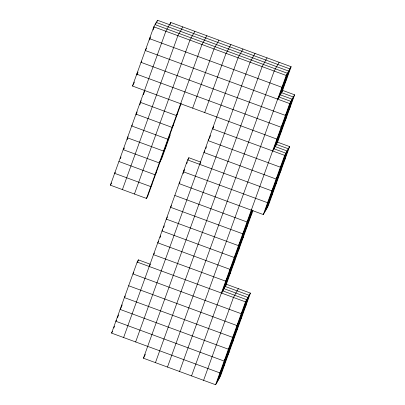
<?xml version="1.0" encoding="UTF-8"?>
<svg xmlns="http://www.w3.org/2000/svg" width="405" height="405" viewBox="0 0 405 405"><rect width="100%" height="100%" fill="white"/><g stroke="black" fill="none" stroke-linecap="round" stroke-linejoin="round"><path stroke-width="0.61" d="M281.819 130.329L276.899 139.097L132.481 86.027L153.819 26.826L157.51 20.25L289.889 68.896L280.716 94.355M133.711 83.835L134.354 82.058M136.915 74.955L137.978 71.994L136.748 74.186L281.166 127.256L286.087 118.488M149.501 40.024L150.144 38.252M153.131 29.96L154.194 27.003M155.854 23.627L156.279 22.442L288.664 71.088L279.485 96.547M157.084 21.435L157.51 20.25M181.212 103.3L147.714 196.248L146.483 198.44L110.378 185.171L165.853 31.251L170.773 22.483L291.119 66.703L281.946 92.163M120.356 158.709L120.999 156.932M123.555 149.83L124.198 148.053M127.185 139.765L127.823 137.989M136.146 114.898L136.784 113.122M139.771 104.834L140.839 101.873M143.4 94.77L144.894 90.629M170.135 24.254L170.773 22.483M122.411 189.596L177.886 35.67L182.807 26.902M134.45 194.02L189.925 40.095L194.845 31.327M146.483 198.44L201.958 44.515L206.879 35.746M224.81 364.141L219.89 372.909L111.578 333.107L137.179 262.065L138.409 259.873L150.447 264.298M192.659 108.14L213.992 48.939L218.913 40.171M113.876 327.954L114.514 326.177M117.501 317.89L118.569 314.933M121.556 306.641L122.194 304.869M137.346 262.835L138.409 259.873M123.611 337.532L187.621 159.924L188.852 157.732L200.885 162.157M204.692 112.565L226.025 53.359L230.946 44.59M160.046 237.654L160.689 235.877M163.676 227.59L164.314 225.813M183.09 173.715L184.159 170.758M186.72 163.65L187.358 161.879M188.214 159.509L188.852 157.732M135.645 341.952L238.064 57.783L242.985 49.015M205.796 148.539L206.434 146.762M209.42 138.475L210.489 135.513M213.05 128.41L213.688 126.633L212.458 128.825L284.664 155.363L289.585 146.595L277.552 142.17L272.631 150.938M221.424 293.023L226.344 284.254L250.411 293.099L220.543 375.982L215.622 384.75L143.416 358.217L250.098 62.208L255.018 53.44M144.646 356.025L145.284 354.248M155.449 362.637L262.131 66.628L267.052 57.859M167.483 367.062L274.165 71.052L279.085 62.284M179.516 371.481L286.203 75.472L291.119 66.703M278.255 98.739L287.434 73.28L155.049 24.634M191.55 375.906L289.702 103.579L294.622 94.81L282.589 90.386L277.668 99.154M222.016 292.607L251.885 209.724M273.436 149.931L290.932 101.387L278.898 96.962M223.246 290.415L252.047 210.494M274.241 148.924L292.162 99.195L280.128 94.77M224.689 287.631L252.426 210.666M275.683 146.139L293.392 97.003L281.359 92.578M225.919 285.439L253.014 210.251M277.552 142.17L294.622 94.81M203.588 380.325L233.457 297.447L238.378 288.679M179.086 183.607L263.331 214.564L284.664 155.363M264.561 212.372L285.895 153.171L273.861 148.746M265.791 210.18L287.125 150.979L275.091 146.554M267.022 207.988L288.355 148.787L276.321 144.362M289.585 146.595L268.252 205.796L263.331 214.564M215.318 384.639L215.425 384.335M215.622 384.75L245.491 301.867L250.411 293.099M216.852 382.558L246.721 299.675L222.654 290.83M218.082 380.366L247.951 297.483L223.884 288.638M150.473 37.022L149.551 38.667L281.936 87.313L286.856 78.545M146.514 48.316L145.284 50.509L289.702 103.579M141.634 61.251L141.016 62.345L285.434 115.415L290.355 106.647M132.481 86.027L133.407 84.382M141.173 100.648L140.251 102.293L176.352 115.557L177.582 113.365M137.214 111.937L135.984 114.129L172.084 127.398L173.315 125.206M132.329 124.877L131.716 125.97L167.817 139.239L170.277 134.855L161.747 158.537L159.286 162.921L123.181 149.653L124.102 148.007M128.061 136.718L127.448 137.811L163.554 151.08L166.015 146.696M115.263 172.236L114.645 173.335L150.751 186.599L151.981 184.407M110.378 185.171L111.608 182.979M156.249 172.57L155.019 174.763L118.913 161.494M184.584 169.573L183.354 171.766L267.599 202.723L272.519 193.954M179.395 183.055L180.007 181.961M133.22 273.36L133.837 272.261M171.477 205.644L170.551 207.284L242.762 233.822L247.683 225.053M208.808 139.568L208.19 140.667L280.397 167.199L285.317 158.431M167.513 216.933L166.283 219.125L238.494 245.663L243.415 236.895M204.844 150.862L203.923 152.508L276.134 179.04L281.05 170.272M125.302 295.944L124.381 297.584L232.693 337.39L237.613 328.622M162.633 229.873L162.015 230.966L234.227 257.499L239.147 248.731M199.655 164.349L200.576 162.704M121.343 307.233L120.113 309.425L228.425 349.226L233.346 340.463M158.674 241.162L157.753 242.808L229.959 269.34L234.88 260.572M116.458 320.173L115.845 321.266L224.157 361.068L229.078 352.299M154.406 253.003L153.485 254.649L225.691 281.181L230.612 272.413M111.578 333.107L112.499 331.462M149.217 266.49L150.139 264.845M143.416 358.217L144.337 356.572M251.951 213.212L247.03 221.981L174.818 195.443M276.787 182.113L271.866 190.882L187.621 159.924M246.144 304.94L241.228 313.708L132.911 273.907M241.881 316.781L236.96 325.549L128.648 285.748M153.819 26.826L286.203 75.472M225.114 286.446L249.181 295.291L219.313 378.174L219.009 378.062M137.179 262.065L245.491 301.867"/></g></svg>
